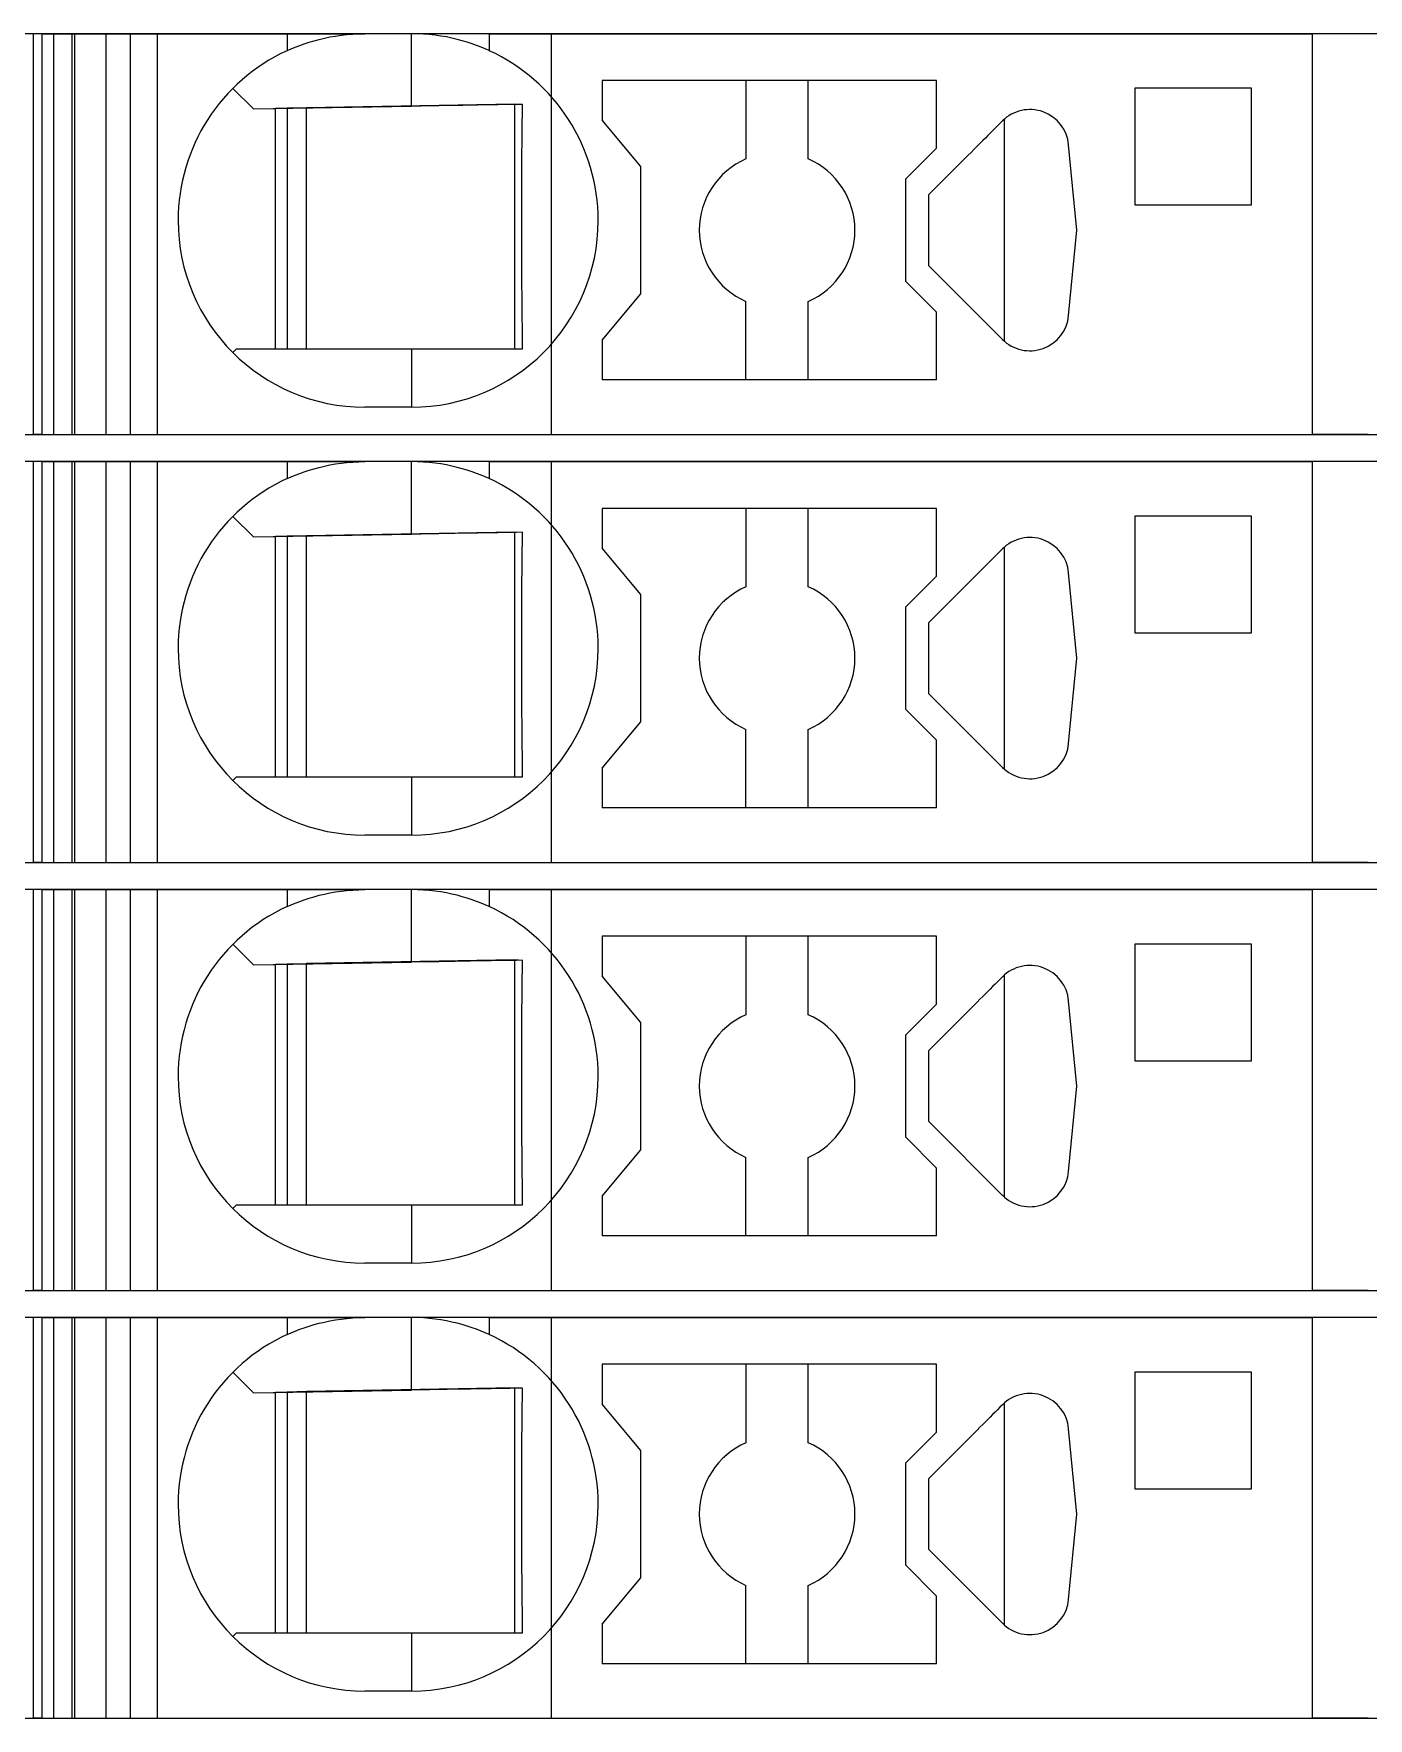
# Model space of a CAD drawing. Header units: millimetres. Extents: x 0 to 1680, y 0 to 1188.
# Drawn here: x 919.89 to 937.05, y 424.85 to 446.5 of the extents above; entities that cross this region are included whole.
import ezdxf
from ezdxf.enums import TextEntityAlignment as Align

# ---------------------------------------------------------------- set-up
doc = ezdxf.new("R2010")
doc.units = ezdxf.units.MM
for name, color, linetype, lineweight in [('EPLAN309', 5, 'Continuous', 5), ('EPLAN493', 5, 'Continuous', 5), ('MAIN-1', 7, 'Continuous', 5), ('MAIN-2', 7, 'Continuous', 5)]:
    doc.layers.add(name, color=color, linetype=linetype, lineweight=lineweight)
doc.styles.add('Tahoma', font='')
doc.styles.get('Tahoma').set_extended_font_data('Tahoma')

# ---------------------------------------------------------------- blocks, each defined once
blk = doc.blocks.new('EPLSYM_LibrarySPECIAL_Symbol12_Variant0_Placement8_32')
at = {"layer": 'EPLAN309', "lineweight": 13, "ltscale": 16}
blk.add_lwpolyline([(0, -5.15), (68.15, -5.15), (68.15, 0), (0, 0)], close=True, dxfattribs=at)
at = {"layer": 'EPLAN493', "color": 5, "style": 'Tahoma'}
blk.add_attdef('17_20450', text='', height=2.3478, dxfattribs=at).set_placement((0, -21.83478), align=Align.MIDDLE_RIGHT)
blk = doc.blocks.new('EPLSYM_LibrarySPECIAL_Symbol12_Variant0_Placement8_33')
at = {"layer": 'EPLAN309', "lineweight": 13, "ltscale": 16}
blk.add_lwpolyline([(0, -5.15), (68.15, -5.15), (68.15, 0), (0, 0)], close=True, dxfattribs=at)
at = {"layer": 'EPLAN493', "color": 5, "style": 'Tahoma'}
blk.add_attdef('17_20450', text='', height=2.3478, dxfattribs=at).set_placement((0, -21.83478), align=Align.MIDDLE_RIGHT)
blk = doc.blocks.new('EPLSYM_LibrarySPECIAL_Symbol12_Variant0_Placement8_34')
at = {"layer": 'EPLAN309', "lineweight": 13, "ltscale": 16}
blk.add_lwpolyline([(0, -5.15), (68.15, -5.15), (68.15, 0), (0, 0)], close=True, dxfattribs=at)
at = {"layer": 'EPLAN493', "color": 5, "style": 'Tahoma'}
blk.add_attdef('17_20450', text='', height=2.3478, dxfattribs=at).set_placement((0, -21.83478), align=Align.MIDDLE_RIGHT)
blk = doc.blocks.new('EPLSYM_LibrarySPECIAL_Symbol12_Variant0_Placement8_35')
at = {"layer": 'EPLAN309', "lineweight": 13, "ltscale": 16}
blk.add_lwpolyline([(0, -5.15), (68.15, -5.15), (68.15, 0), (0, 0)], close=True, dxfattribs=at)
at = {"layer": 'EPLAN493', "color": 5, "style": 'Tahoma'}
blk.add_attdef('17_20450', text='', height=2.3478, dxfattribs=at).set_placement((0, -21.83478), align=Align.MIDDLE_RIGHT)

msp = doc.modelspace()

# ---------------------------------------------------------------- linework, layer by layer
at = {"layer": 'MAIN-1'}
for p, q in [((920.001, 446.5), (919.893, 446.5)), ((919.893, 441.35), (919.893, 446.5)), ((920.001, 446.5), (923.15, 446.5)), ((920.001, 441.35), (920.001, 446.5)), ((923.15, 446.5), (924.15, 446.5)), ((923.15, 446.5), (923.15, 446.282)), ((923.497, 446.409), (923.563, 446.427)), ((923.563, 446.427), (923.631, 446.443)), ((923.631, 446.443), (923.701, 446.458)), ((923.701, 446.458), (923.772, 446.47)), ((923.772, 446.47), (923.846, 446.481)), ((923.846, 446.481), (923.921, 446.489)), ((923.921, 446.489), (923.997, 446.495)), ((923.997, 446.495), (924.073, 446.499)), ((924.073, 446.499), (924.15, 446.5)), ((924.75, 446.5), (924.15, 446.5)), ((924.827, 446.499), (924.75, 446.5)), ((925.75, 446.5), (924.75, 446.5)), ((924.75, 445.568), (924.75, 446.5)), ((924.903, 446.495), (924.827, 446.499)), ((924.979, 446.489), (924.903, 446.495)), ((925.054, 446.481), (924.979, 446.489)), ((925.128, 446.47), (925.054, 446.481)), ((925.199, 446.458), (925.128, 446.47)), ((925.269, 446.443), (925.199, 446.458)), ((925.337, 446.427), (925.269, 446.443)), ((925.403, 446.409), (925.337, 446.427)), ((925.75, 446.5), (936.332, 446.5)), ((925.75, 446.5), (925.75, 446.282)), ((937.05, 446.5), (936.332, 446.5)), ((936.332, 441.35), (936.332, 446.5)), ((923.15, 446.282), (923.202, 446.305)), ((923.202, 446.305), (923.256, 446.327)), ((923.256, 446.327), (923.313, 446.349)), ((923.313, 446.349), (923.372, 446.37)), ((923.372, 446.37), (923.433, 446.39)), ((923.433, 446.39), (923.497, 446.409)), ((925.467, 446.39), (925.403, 446.409)), ((925.528, 446.37), (925.467, 446.39)), ((925.587, 446.349), (925.528, 446.37)), ((925.644, 446.327), (925.587, 446.349)), ((925.698, 446.305), (925.644, 446.327)), ((925.75, 446.282), (925.698, 446.305)), ((922.453, 445.797), (922.717, 445.533)), ((927.2, 445.9), (927.2, 445.389)), ((931.5, 445.9), (927.2, 445.9)), ((929.05, 445.9), (929.05, 444.892)), ((929.85, 444.892), (929.85, 445.9)), ((931.5, 445.029), (931.5, 445.9)), ((934.05, 445.8), (934.05, 444.3)), ((935.55, 445.8), (934.05, 445.8)), ((935.55, 444.3), (935.55, 445.8)), ((922.717, 445.533), (924.75, 445.568)), ((924.87, 445.57), (924.75, 445.568)), ((924.987, 445.572), (924.87, 445.57)), ((925.1, 445.574), (924.987, 445.572)), ((925.209, 445.576), (925.1, 445.574)), ((925.313, 445.578), (925.209, 445.576)), ((925.412, 445.579), (925.313, 445.578)), ((925.507, 445.581), (925.412, 445.579)), ((925.599, 445.583), (925.507, 445.581)), ((925.688, 445.584), (925.599, 445.583)), ((925.774, 445.586), (925.688, 445.584)), ((925.858, 445.587), (925.774, 445.586)), ((925.94, 445.588), (925.858, 445.587)), ((926.02, 445.59), (925.94, 445.588)), ((926.099, 445.591), (926.02, 445.59)), ((926.079, 442.45), (926.079, 445.591)), ((926.176, 445.592), (926.099, 445.591)), ((926.176, 445.522), (926.176, 445.592)), ((923, 442.45), (923, 445.538)), ((923.15, 445.54), (923.15, 442.45)), ((923.4, 442.45), (923.4, 445.545)), ((926.173, 445.303), (926.174, 445.377)), ((926.174, 445.377), (926.175, 445.45)), ((926.175, 445.45), (926.176, 445.522)), ((927.7, 444.793), (927.2, 445.389)), ((932.315, 445.347), (932.284, 445.316)), ((932.346, 445.379), (932.315, 445.347)), ((932.367, 445.398), (932.367, 442.552)), ((926.171, 445.07), (926.172, 445.149)), ((926.172, 445.149), (926.173, 445.227)), ((926.173, 445.227), (926.173, 445.303)), ((932.094, 445.126), (932.058, 445.09)), ((932.127, 445.159), (932.094, 445.126)), ((932.158, 445.191), (932.127, 445.159)), ((932.19, 445.222), (932.158, 445.191)), ((932.221, 445.253), (932.19, 445.222)), ((932.252, 445.285), (932.221, 445.253)), ((932.284, 445.316), (932.252, 445.285)), ((926.17, 444.988), (926.171, 445.07)), ((926.17, 444.904), (926.17, 444.988)), ((931.1, 444.629), (931.5, 445.029)), ((931.902, 444.934), (931.823, 444.856)), ((931.943, 444.975), (931.902, 444.934)), ((931.983, 445.015), (931.943, 444.975)), ((932.021, 445.053), (931.983, 445.015)), ((932.058, 445.09), (932.021, 445.053)), ((933.302, 443.975), (933.198, 445.072)), ((926.168, 444.632), (926.169, 444.726)), ((926.169, 444.817), (926.17, 444.904)), ((926.169, 444.726), (926.169, 444.817)), ((927.7, 443.157), (927.7, 444.793)), ((931.742, 444.774), (931.658, 444.69)), ((931.823, 444.856), (931.742, 444.774)), ((926.167, 444.431), (926.168, 444.534)), ((926.168, 444.534), (926.168, 444.632)), ((931.1, 444.629), (931.1, 443.321)), ((931.486, 444.518), (931.4, 444.432)), ((931.572, 444.604), (931.486, 444.518)), ((931.658, 444.69), (931.572, 444.604)), ((926.167, 444.324), (926.167, 444.431)), ((926.167, 444.213), (926.167, 444.324)), ((931.4, 444.302), (931.4, 444.432)), ((931.4, 444.171), (931.4, 444.302)), ((934.05, 444.3), (935.55, 444.3)), ((926.167, 444.1), (926.167, 444.213)), ((926.167, 443.979), (926.167, 444.1)), ((931.4, 444.04), (931.4, 444.171)), ((926.167, 443.861), (926.167, 443.979)), ((926.167, 443.747), (926.167, 443.861)), ((931.4, 443.91), (931.4, 444.04)), ((931.4, 443.779), (931.4, 443.91)), ((933.198, 442.878), (933.302, 443.975)), ((926.168, 443.638), (926.167, 443.747)), ((926.168, 443.534), (926.168, 443.638)), ((931.4, 443.648), (931.4, 443.779)), ((931.4, 443.518), (931.4, 443.648)), ((926.169, 443.434), (926.168, 443.534)), ((926.169, 443.339), (926.169, 443.434)), ((931.4, 443.518), (932.346, 442.571)), ((926.17, 443.248), (926.169, 443.339)), ((926.171, 443.159), (926.17, 443.248)), ((931.5, 442.921), (931.1, 443.321)), ((926.172, 443.073), (926.171, 443.159)), ((926.172, 442.99), (926.172, 443.073)), ((926.173, 442.908), (926.172, 442.99)), ((927.2, 442.561), (927.7, 443.157)), ((929.05, 442.05), (929.05, 443.058)), ((929.85, 442.05), (929.85, 443.058)), ((926.174, 442.829), (926.173, 442.908)), ((926.175, 442.75), (926.174, 442.829)), ((926.176, 442.674), (926.175, 442.75)), ((931.5, 442.05), (931.5, 442.921)), ((926.176, 442.598), (926.176, 442.674)), ((926.177, 442.524), (926.176, 442.598)), ((927.2, 442.561), (927.2, 442.05)), ((922.5, 442.45), (922.453, 442.403)), ((922.5, 442.45), (924.75, 442.45)), ((924.75, 442.45), (924.842, 442.45)), ((924.75, 442.45), (924.75, 441.7)), ((924.842, 442.45), (924.933, 442.45)), ((924.933, 442.45), (925.023, 442.45)), ((925.023, 442.45), (925.11, 442.45)), ((925.11, 442.45), (925.195, 442.45)), ((925.195, 442.45), (925.278, 442.45)), ((925.278, 442.45), (925.358, 442.45)), ((925.358, 442.45), (925.436, 442.45)), ((925.436, 442.45), (925.511, 442.45)), ((925.511, 442.45), (925.585, 442.45)), ((925.585, 442.45), (925.657, 442.45)), ((925.657, 442.45), (925.726, 442.45)), ((925.726, 442.45), (925.795, 442.45)), ((925.795, 442.45), (925.861, 442.45)), ((925.861, 442.45), (925.927, 442.45)), ((925.927, 442.45), (925.991, 442.45)), ((925.991, 442.45), (926.055, 442.45)), ((926.055, 442.45), (926.117, 442.45)), ((926.117, 442.45), (926.178, 442.45)), ((926.178, 442.45), (926.177, 442.524)), ((931.5, 442.05), (927.2, 442.05)), ((924.75, 441.7), (924.15, 441.7)), ((920.001, 441.35), (919.893, 441.35)), ((920.001, 441.35), (936.332, 441.35)), ((937.05, 441.35), (936.332, 441.35)), ((920.001, 441), (919.893, 441)), ((919.893, 435.85), (919.893, 441)), ((920.001, 441), (923.15, 441)), ((920.001, 435.85), (920.001, 441)), ((923.15, 441), (924.15, 441)), ((923.15, 441), (923.15, 440.782)), ((923.15, 440.782), (923.202, 440.805)), ((923.202, 440.805), (923.256, 440.827)), ((923.256, 440.827), (923.313, 440.849)), ((923.313, 440.849), (923.372, 440.87)), ((923.372, 440.87), (923.433, 440.89)), ((923.433, 440.89), (923.497, 440.909)), ((923.497, 440.909), (923.563, 440.927)), ((923.563, 440.927), (923.631, 440.943)), ((923.631, 440.943), (923.701, 440.958)), ((923.701, 440.958), (923.772, 440.97)), ((923.772, 440.97), (923.846, 440.981)), ((923.846, 440.981), (923.921, 440.989)), ((923.921, 440.989), (923.997, 440.995)), ((923.997, 440.995), (924.073, 440.999)), ((924.073, 440.999), (924.15, 441)), ((924.75, 441), (924.15, 441)), ((924.827, 440.999), (924.75, 441)), ((925.75, 441), (924.75, 441)), ((924.75, 440.068), (924.75, 441)), ((924.903, 440.995), (924.827, 440.999)), ((924.979, 440.989), (924.903, 440.995)), ((925.054, 440.981), (924.979, 440.989)), ((925.128, 440.97), (925.054, 440.981)), ((925.199, 440.958), (925.128, 440.97)), ((925.269, 440.943), (925.199, 440.958)), ((925.337, 440.927), (925.269, 440.943)), ((925.403, 440.909), (925.337, 440.927)), ((925.467, 440.89), (925.403, 440.909)), ((925.528, 440.87), (925.467, 440.89)), ((925.587, 440.849), (925.528, 440.87)), ((925.644, 440.827), (925.587, 440.849)), ((925.698, 440.805), (925.644, 440.827)), ((925.75, 440.782), (925.698, 440.805)), ((925.75, 441), (936.332, 441)), ((925.75, 441), (925.75, 440.782)), ((937.05, 441), (936.332, 441)), ((936.332, 435.85), (936.332, 441)), ((927.2, 440.4), (927.2, 439.889)), ((931.5, 440.4), (927.2, 440.4)), ((929.05, 440.4), (929.05, 439.392)), ((929.85, 439.392), (929.85, 440.4)), ((931.5, 439.529), (931.5, 440.4)), ((922.453, 440.297), (922.717, 440.033)), ((934.05, 440.3), (934.05, 438.8)), ((935.55, 440.3), (934.05, 440.3)), ((935.55, 438.8), (935.55, 440.3)), ((922.717, 440.033), (924.75, 440.068)), ((923, 436.95), (923, 440.038)), ((923.15, 440.04), (923.15, 436.95)), ((923.4, 436.95), (923.4, 440.045)), ((924.87, 440.07), (924.75, 440.068)), ((924.987, 440.072), (924.87, 440.07)), ((925.1, 440.074), (924.987, 440.072)), ((925.209, 440.076), (925.1, 440.074)), ((925.313, 440.078), (925.209, 440.076)), ((925.412, 440.079), (925.313, 440.078)), ((925.507, 440.081), (925.412, 440.079)), ((925.599, 440.083), (925.507, 440.081)), ((925.688, 440.084), (925.599, 440.083)), ((925.774, 440.086), (925.688, 440.084)), ((925.858, 440.087), (925.774, 440.086)), ((925.94, 440.088), (925.858, 440.087)), ((926.02, 440.09), (925.94, 440.088)), ((926.099, 440.091), (926.02, 440.09)), ((926.079, 436.95), (926.079, 440.091)), ((926.176, 440.092), (926.099, 440.091)), ((926.174, 439.877), (926.175, 439.95)), ((926.175, 439.95), (926.176, 440.022)), ((926.176, 440.022), (926.176, 440.092)), ((926.172, 439.649), (926.173, 439.727)), ((926.173, 439.803), (926.174, 439.877)), ((926.173, 439.727), (926.173, 439.803)), ((927.7, 439.293), (927.2, 439.889)), ((932.19, 439.722), (932.158, 439.691)), ((932.221, 439.753), (932.19, 439.722)), ((932.252, 439.785), (932.221, 439.753)), ((932.284, 439.816), (932.252, 439.785)), ((932.315, 439.847), (932.284, 439.816)), ((932.346, 439.879), (932.315, 439.847)), ((932.367, 439.898), (932.367, 437.052)), ((926.17, 439.488), (926.171, 439.57)), ((926.171, 439.57), (926.172, 439.649)), ((931.1, 439.129), (931.5, 439.529)), ((931.983, 439.515), (931.943, 439.475)), ((932.021, 439.553), (931.983, 439.515)), ((932.058, 439.59), (932.021, 439.553)), ((932.094, 439.626), (932.058, 439.59)), ((932.127, 439.659), (932.094, 439.626)), ((932.158, 439.691), (932.127, 439.659)), ((933.302, 438.475), (933.198, 439.572)), ((926.169, 439.317), (926.17, 439.404)), ((926.169, 439.226), (926.169, 439.317)), ((926.17, 439.404), (926.17, 439.488)), ((927.7, 437.657), (927.7, 439.293)), ((931.823, 439.356), (931.742, 439.274)), ((931.902, 439.434), (931.823, 439.356)), ((931.943, 439.475), (931.902, 439.434)), ((926.168, 439.132), (926.169, 439.226)), ((926.168, 439.034), (926.168, 439.132)), ((931.1, 439.129), (931.1, 437.821)), ((931.572, 439.104), (931.486, 439.018)), ((931.658, 439.19), (931.572, 439.104)), ((931.742, 439.274), (931.658, 439.19)), ((926.167, 438.931), (926.168, 439.034)), ((926.167, 438.824), (926.167, 438.931)), ((931.486, 439.018), (931.4, 438.932)), ((931.4, 438.802), (931.4, 438.932)), ((926.167, 438.713), (926.167, 438.824)), ((926.167, 438.6), (926.167, 438.713)), ((931.4, 438.671), (931.4, 438.802)), ((931.4, 438.54), (931.4, 438.671)), ((934.05, 438.8), (935.55, 438.8)), ((926.167, 438.479), (926.167, 438.6)), ((926.167, 438.361), (926.167, 438.479)), ((931.4, 438.41), (931.4, 438.54)), ((933.198, 437.378), (933.302, 438.475)), ((926.167, 438.247), (926.167, 438.361)), ((926.168, 438.138), (926.167, 438.247)), ((931.4, 438.279), (931.4, 438.41)), ((931.4, 438.148), (931.4, 438.279)), ((926.168, 438.034), (926.168, 438.138)), ((926.169, 437.934), (926.168, 438.034)), ((931.4, 438.018), (931.4, 438.148)), ((931.4, 438.018), (932.346, 437.071)), ((926.169, 437.839), (926.169, 437.934)), ((926.17, 437.748), (926.169, 437.839)), ((931.5, 437.421), (931.1, 437.821)), ((926.171, 437.659), (926.17, 437.748)), ((926.172, 437.573), (926.171, 437.659)), ((926.172, 437.49), (926.172, 437.573)), ((927.2, 437.061), (927.7, 437.657)), ((929.05, 436.55), (929.05, 437.558)), ((929.85, 436.55), (929.85, 437.558)), ((926.173, 437.408), (926.172, 437.49)), ((926.174, 437.329), (926.173, 437.408)), ((931.5, 436.55), (931.5, 437.421)), ((926.175, 437.25), (926.174, 437.329)), ((926.176, 437.174), (926.175, 437.25)), ((926.176, 437.098), (926.176, 437.174)), ((922.5, 436.95), (922.453, 436.903)), ((922.5, 436.95), (924.75, 436.95)), ((924.75, 436.95), (924.842, 436.95)), ((924.75, 436.95), (924.75, 436.2)), ((924.842, 436.95), (924.933, 436.95)), ((924.933, 436.95), (925.023, 436.95)), ((925.023, 436.95), (925.11, 436.95)), ((925.11, 436.95), (925.195, 436.95)), ((925.195, 436.95), (925.278, 436.95)), ((925.278, 436.95), (925.358, 436.95)), ((925.358, 436.95), (925.436, 436.95)), ((925.436, 436.95), (925.511, 436.95)), ((925.511, 436.95), (925.585, 436.95)), ((925.585, 436.95), (925.657, 436.95)), ((925.657, 436.95), (925.726, 436.95)), ((925.726, 436.95), (925.795, 436.95)), ((925.795, 436.95), (925.861, 436.95)), ((925.861, 436.95), (925.927, 436.95)), ((925.927, 436.95), (925.991, 436.95)), ((925.991, 436.95), (926.055, 436.95)), ((926.055, 436.95), (926.117, 436.95)), ((926.117, 436.95), (926.178, 436.95)), ((926.177, 437.024), (926.176, 437.098)), ((926.178, 436.95), (926.177, 437.024)), ((927.2, 437.061), (927.2, 436.55)), ((931.5, 436.55), (927.2, 436.55)), ((924.75, 436.2), (924.15, 436.2)), ((920.001, 435.85), (919.893, 435.85)), ((920.001, 435.85), (936.332, 435.85)), ((937.05, 435.85), (936.332, 435.85)), ((920.001, 435.5), (919.893, 435.5)), ((919.893, 430.35), (919.893, 435.5)), ((920.001, 435.5), (923.15, 435.5)), ((920.001, 430.35), (920.001, 435.5)), ((923.15, 435.5), (924.15, 435.5)), ((923.15, 435.5), (923.15, 435.282)), ((923.372, 435.37), (923.433, 435.39)), ((923.433, 435.39), (923.497, 435.409)), ((923.497, 435.409), (923.563, 435.427)), ((923.563, 435.427), (923.631, 435.443)), ((923.631, 435.443), (923.701, 435.458)), ((923.701, 435.458), (923.772, 435.47)), ((923.772, 435.47), (923.846, 435.481)), ((923.846, 435.481), (923.921, 435.489)), ((923.921, 435.489), (923.997, 435.495)), ((923.997, 435.495), (924.073, 435.499)), ((924.073, 435.499), (924.15, 435.5)), ((924.75, 435.5), (924.15, 435.5)), ((924.827, 435.499), (924.75, 435.5)), ((925.75, 435.5), (924.75, 435.5)), ((924.75, 434.568), (924.75, 435.5)), ((924.903, 435.495), (924.827, 435.499)), ((924.979, 435.489), (924.903, 435.495)), ((925.054, 435.481), (924.979, 435.489)), ((925.128, 435.47), (925.054, 435.481)), ((925.199, 435.458), (925.128, 435.47)), ((925.269, 435.443), (925.199, 435.458)), ((925.337, 435.427), (925.269, 435.443)), ((925.403, 435.409), (925.337, 435.427)), ((925.467, 435.39), (925.403, 435.409)), ((925.528, 435.37), (925.467, 435.39)), ((925.75, 435.5), (936.332, 435.5)), ((925.75, 435.5), (925.75, 435.282)), ((937.05, 435.5), (936.332, 435.5)), ((936.332, 430.35), (936.332, 435.5)), ((923.15, 435.282), (923.202, 435.305)), ((923.202, 435.305), (923.256, 435.327)), ((923.256, 435.327), (923.313, 435.349)), ((923.313, 435.349), (923.372, 435.37)), ((925.587, 435.349), (925.528, 435.37)), ((925.644, 435.327), (925.587, 435.349)), ((925.698, 435.305), (925.644, 435.327)), ((925.75, 435.282), (925.698, 435.305)), ((922.453, 434.797), (922.717, 434.533)), ((927.2, 434.9), (927.2, 434.389)), ((931.5, 434.9), (927.2, 434.9)), ((929.05, 434.9), (929.05, 433.892)), ((929.85, 433.892), (929.85, 434.9)), ((931.5, 434.029), (931.5, 434.9)), ((934.05, 434.8), (934.05, 433.3)), ((935.55, 434.8), (934.05, 434.8)), ((935.55, 433.3), (935.55, 434.8)), ((922.717, 434.533), (924.75, 434.568)), ((923, 431.45), (923, 434.538)), ((923.15, 434.54), (923.15, 431.45)), ((923.4, 431.45), (923.4, 434.545)), ((924.87, 434.57), (924.75, 434.568)), ((924.987, 434.572), (924.87, 434.57)), ((925.1, 434.574), (924.987, 434.572)), ((925.209, 434.576), (925.1, 434.574)), ((925.313, 434.578), (925.209, 434.576)), ((925.412, 434.579), (925.313, 434.578)), ((925.507, 434.581), (925.412, 434.579)), ((925.599, 434.583), (925.507, 434.581)), ((925.688, 434.584), (925.599, 434.583)), ((925.774, 434.586), (925.688, 434.584)), ((925.858, 434.587), (925.774, 434.586)), ((925.94, 434.588), (925.858, 434.587)), ((926.02, 434.59), (925.94, 434.588)), ((926.099, 434.591), (926.02, 434.59)), ((926.079, 431.45), (926.079, 434.591)), ((926.176, 434.592), (926.099, 434.591)), ((926.175, 434.45), (926.176, 434.522)), ((926.176, 434.522), (926.176, 434.592)), ((926.173, 434.303), (926.174, 434.377)), ((926.173, 434.227), (926.173, 434.303)), ((926.174, 434.377), (926.175, 434.45)), ((927.7, 433.793), (927.2, 434.389)), ((932.284, 434.316), (932.252, 434.285)), ((932.315, 434.347), (932.284, 434.316)), ((932.346, 434.379), (932.315, 434.347)), ((932.367, 434.398), (932.367, 431.552)), ((926.171, 434.07), (926.172, 434.149)), ((926.172, 434.149), (926.173, 434.227)), ((932.058, 434.09), (932.021, 434.053)), ((932.094, 434.126), (932.058, 434.09)), ((932.127, 434.159), (932.094, 434.126)), ((932.158, 434.191), (932.127, 434.159)), ((932.19, 434.222), (932.158, 434.191)), ((932.221, 434.253), (932.19, 434.222)), ((932.252, 434.285), (932.221, 434.253)), ((926.169, 433.817), (926.17, 433.904)), ((926.17, 433.988), (926.171, 434.07)), ((926.17, 433.904), (926.17, 433.988)), ((931.1, 433.629), (931.5, 434.029)), ((931.902, 433.934), (931.823, 433.856)), ((931.943, 433.975), (931.902, 433.934)), ((931.983, 434.015), (931.943, 433.975)), ((932.021, 434.053), (931.983, 434.015)), ((933.302, 432.975), (933.198, 434.072)), ((926.168, 433.632), (926.169, 433.726)), ((926.169, 433.726), (926.169, 433.817)), ((927.7, 432.157), (927.7, 433.793)), ((931.658, 433.69), (931.572, 433.604)), ((931.742, 433.774), (931.658, 433.69)), ((931.823, 433.856), (931.742, 433.774)), ((926.167, 433.431), (926.168, 433.534)), ((926.168, 433.534), (926.168, 433.632)), ((931.1, 433.629), (931.1, 432.321)), ((931.486, 433.518), (931.4, 433.432)), ((931.572, 433.604), (931.486, 433.518)), ((926.167, 433.324), (926.167, 433.431)), ((926.167, 433.213), (926.167, 433.324)), ((931.4, 433.302), (931.4, 433.432)), ((931.4, 433.171), (931.4, 433.302)), ((934.05, 433.3), (935.55, 433.3)), ((926.167, 433.1), (926.167, 433.213)), ((926.167, 432.979), (926.167, 433.1)), ((931.4, 433.04), (931.4, 433.171)), ((931.4, 432.91), (931.4, 433.04)), ((926.167, 432.861), (926.167, 432.979)), ((926.167, 432.747), (926.167, 432.861)), ((931.4, 432.779), (931.4, 432.91)), ((933.198, 431.878), (933.302, 432.975)), ((926.168, 432.638), (926.167, 432.747)), ((926.168, 432.534), (926.168, 432.638)), ((931.4, 432.648), (931.4, 432.779)), ((931.4, 432.518), (931.4, 432.648)), ((926.169, 432.434), (926.168, 432.534)), ((926.169, 432.339), (926.169, 432.434)), ((931.4, 432.518), (932.346, 431.571)), ((926.17, 432.248), (926.169, 432.339)), ((926.171, 432.159), (926.17, 432.248)), ((926.172, 432.073), (926.171, 432.159)), ((927.2, 431.561), (927.7, 432.157)), ((931.5, 431.921), (931.1, 432.321)), ((926.172, 431.99), (926.172, 432.073)), ((926.173, 431.908), (926.172, 431.99)), ((929.05, 431.05), (929.05, 432.058)), ((929.85, 431.05), (929.85, 432.058)), ((931.5, 431.05), (931.5, 431.921)), ((926.174, 431.829), (926.173, 431.908)), ((926.175, 431.75), (926.174, 431.829)), ((926.176, 431.674), (926.175, 431.75)), ((926.176, 431.598), (926.176, 431.674)), ((926.177, 431.524), (926.176, 431.598)), ((926.178, 431.45), (926.177, 431.524)), ((927.2, 431.561), (927.2, 431.05)), ((922.5, 431.45), (922.453, 431.403)), ((922.5, 431.45), (924.75, 431.45)), ((924.75, 431.45), (924.842, 431.45)), ((924.75, 431.45), (924.75, 430.7)), ((924.842, 431.45), (924.933, 431.45)), ((924.933, 431.45), (925.023, 431.45)), ((925.023, 431.45), (925.11, 431.45)), ((925.11, 431.45), (925.195, 431.45)), ((925.195, 431.45), (925.278, 431.45)), ((925.278, 431.45), (925.358, 431.45)), ((925.358, 431.45), (925.436, 431.45)), ((925.436, 431.45), (925.511, 431.45)), ((925.511, 431.45), (925.585, 431.45)), ((925.585, 431.45), (925.657, 431.45)), ((925.657, 431.45), (925.726, 431.45)), ((925.726, 431.45), (925.795, 431.45)), ((925.795, 431.45), (925.861, 431.45)), ((925.861, 431.45), (925.927, 431.45)), ((925.927, 431.45), (925.991, 431.45)), ((925.991, 431.45), (926.055, 431.45)), ((926.055, 431.45), (926.117, 431.45)), ((926.117, 431.45), (926.178, 431.45)), ((931.5, 431.05), (927.2, 431.05)), ((924.75, 430.7), (924.15, 430.7)), ((920.001, 430.35), (919.893, 430.35)), ((920.001, 430.35), (936.332, 430.35)), ((937.05, 430.35), (936.332, 430.35)), ((920.001, 430), (919.893, 430)), ((919.893, 424.85), (919.893, 430)), ((920.001, 430), (923.15, 430)), ((920.001, 424.85), (920.001, 430)), ((923.15, 430), (924.15, 430)), ((923.15, 430), (923.15, 429.782)), ((923.701, 429.958), (923.772, 429.97)), ((923.772, 429.97), (923.846, 429.981)), ((923.846, 429.981), (923.921, 429.989)), ((923.921, 429.989), (923.997, 429.995)), ((923.997, 429.995), (924.073, 429.999)), ((924.073, 429.999), (924.15, 430)), ((924.75, 430), (924.15, 430)), ((924.827, 429.999), (924.75, 430)), ((925.75, 430), (924.75, 430)), ((924.75, 429.068), (924.75, 430)), ((924.903, 429.995), (924.827, 429.999)), ((924.979, 429.989), (924.903, 429.995)), ((925.054, 429.981), (924.979, 429.989)), ((925.128, 429.97), (925.054, 429.981)), ((925.199, 429.958), (925.128, 429.97)), ((925.75, 430), (936.332, 430)), ((925.75, 430), (925.75, 429.782)), ((937.05, 430), (936.332, 430)), ((936.332, 424.85), (936.332, 430)), ((923.15, 429.782), (923.202, 429.805)), ((923.202, 429.805), (923.256, 429.827)), ((923.256, 429.827), (923.313, 429.849)), ((923.313, 429.849), (923.372, 429.87)), ((923.372, 429.87), (923.433, 429.89)), ((923.433, 429.89), (923.497, 429.909)), ((923.497, 429.909), (923.563, 429.927)), ((923.563, 429.927), (923.631, 429.943)), ((923.631, 429.943), (923.701, 429.958)), ((925.269, 429.943), (925.199, 429.958)), ((925.337, 429.927), (925.269, 429.943)), ((925.403, 429.909), (925.337, 429.927)), ((925.467, 429.89), (925.403, 429.909)), ((925.528, 429.87), (925.467, 429.89)), ((925.587, 429.849), (925.528, 429.87)), ((925.644, 429.827), (925.587, 429.849)), ((925.698, 429.805), (925.644, 429.827)), ((925.75, 429.782), (925.698, 429.805)), ((927.2, 429.4), (927.2, 428.889)), ((931.5, 429.4), (927.2, 429.4)), ((929.05, 429.4), (929.05, 428.392)), ((929.85, 428.392), (929.85, 429.4)), ((931.5, 428.529), (931.5, 429.4)), ((922.453, 429.297), (922.717, 429.033)), ((934.05, 429.3), (934.05, 427.8)), ((935.55, 429.3), (934.05, 429.3)), ((935.55, 427.8), (935.55, 429.3)), ((922.717, 429.033), (924.75, 429.068)), ((923, 425.95), (923, 429.038)), ((923.15, 429.04), (923.15, 425.95)), ((923.4, 425.95), (923.4, 429.045)), ((924.87, 429.07), (924.75, 429.068)), ((924.987, 429.072), (924.87, 429.07)), ((925.1, 429.074), (924.987, 429.072)), ((925.209, 429.076), (925.1, 429.074)), ((925.313, 429.078), (925.209, 429.076)), ((925.412, 429.079), (925.313, 429.078)), ((925.507, 429.081), (925.412, 429.079)), ((925.599, 429.083), (925.507, 429.081)), ((925.688, 429.084), (925.599, 429.083)), ((925.774, 429.086), (925.688, 429.084)), ((925.858, 429.087), (925.774, 429.086)), ((925.94, 429.088), (925.858, 429.087)), ((926.02, 429.09), (925.94, 429.088)), ((926.099, 429.091), (926.02, 429.09)), ((926.079, 425.95), (926.079, 429.091)), ((926.176, 429.092), (926.099, 429.091)), ((926.174, 428.877), (926.175, 428.95)), ((926.175, 428.95), (926.176, 429.022)), ((926.176, 429.022), (926.176, 429.092)), ((927.7, 428.293), (927.2, 428.889)), ((932.367, 428.898), (932.367, 426.052)), ((926.172, 428.649), (926.173, 428.727)), ((926.173, 428.803), (926.174, 428.877)), ((926.173, 428.727), (926.173, 428.803)), ((932.158, 428.691), (932.127, 428.659)), ((932.19, 428.722), (932.158, 428.691)), ((932.221, 428.753), (932.19, 428.722)), ((932.252, 428.785), (932.221, 428.753)), ((932.284, 428.816), (932.252, 428.785)), ((932.315, 428.847), (932.284, 428.816)), ((932.346, 428.879), (932.315, 428.847)), ((926.17, 428.488), (926.171, 428.57)), ((926.17, 428.404), (926.17, 428.488)), ((926.171, 428.57), (926.172, 428.649)), ((931.1, 428.129), (931.5, 428.529)), ((931.943, 428.475), (931.902, 428.434)), ((931.983, 428.515), (931.943, 428.475)), ((932.021, 428.553), (931.983, 428.515)), ((932.058, 428.59), (932.021, 428.553)), ((932.094, 428.626), (932.058, 428.59)), ((932.127, 428.659), (932.094, 428.626)), ((933.302, 427.475), (933.198, 428.572)), ((926.169, 428.317), (926.17, 428.404)), ((926.169, 428.226), (926.169, 428.317)), ((927.7, 426.657), (927.7, 428.293)), ((931.742, 428.274), (931.658, 428.19)), ((931.823, 428.356), (931.742, 428.274)), ((931.902, 428.434), (931.823, 428.356)), ((926.167, 427.931), (926.168, 428.034)), ((926.168, 428.132), (926.169, 428.226)), ((926.168, 428.034), (926.168, 428.132)), ((931.1, 428.129), (931.1, 426.821)), ((931.572, 428.104), (931.486, 428.018)), ((931.658, 428.19), (931.572, 428.104)), ((926.167, 427.824), (926.167, 427.931)), ((926.167, 427.713), (926.167, 427.824)), ((931.486, 428.018), (931.4, 427.932)), ((931.4, 427.802), (931.4, 427.932)), ((926.167, 427.6), (926.167, 427.713)), ((926.167, 427.479), (926.167, 427.6)), ((931.4, 427.671), (931.4, 427.802)), ((931.4, 427.54), (931.4, 427.671)), ((934.05, 427.8), (935.55, 427.8)), ((926.167, 427.361), (926.167, 427.479)), ((931.4, 427.41), (931.4, 427.54)), ((931.4, 427.279), (931.4, 427.41)), ((933.198, 426.378), (933.302, 427.475)), ((926.167, 427.247), (926.167, 427.361)), ((926.168, 427.138), (926.167, 427.247)), ((931.4, 427.148), (931.4, 427.279)), ((926.168, 427.034), (926.168, 427.138)), ((926.169, 426.934), (926.168, 427.034)), ((931.4, 427.018), (931.4, 427.148)), ((931.4, 427.018), (932.346, 426.071)), ((926.169, 426.839), (926.169, 426.934)), ((926.17, 426.748), (926.169, 426.839)), ((926.171, 426.659), (926.17, 426.748)), ((931.5, 426.421), (931.1, 426.821)), ((926.172, 426.573), (926.171, 426.659)), ((926.172, 426.49), (926.172, 426.573)), ((927.2, 426.061), (927.7, 426.657)), ((929.05, 425.55), (929.05, 426.558)), ((929.85, 425.55), (929.85, 426.558)), ((926.173, 426.408), (926.172, 426.49)), ((926.174, 426.329), (926.173, 426.408)), ((926.175, 426.25), (926.174, 426.329)), ((931.5, 425.55), (931.5, 426.421)), ((926.176, 426.174), (926.175, 426.25)), ((926.176, 426.098), (926.176, 426.174)), ((926.177, 426.024), (926.176, 426.098)), ((922.5, 425.95), (922.453, 425.903)), ((922.5, 425.95), (924.75, 425.95)), ((924.75, 425.95), (924.842, 425.95)), ((924.75, 425.95), (924.75, 425.2)), ((924.842, 425.95), (924.933, 425.95)), ((924.933, 425.95), (925.023, 425.95)), ((925.023, 425.95), (925.11, 425.95)), ((925.11, 425.95), (925.195, 425.95)), ((925.195, 425.95), (925.278, 425.95)), ((925.278, 425.95), (925.358, 425.95)), ((925.358, 425.95), (925.436, 425.95)), ((925.436, 425.95), (925.511, 425.95)), ((925.511, 425.95), (925.585, 425.95)), ((925.585, 425.95), (925.657, 425.95)), ((925.657, 425.95), (925.726, 425.95)), ((925.726, 425.95), (925.795, 425.95)), ((925.795, 425.95), (925.861, 425.95)), ((925.861, 425.95), (925.927, 425.95)), ((925.927, 425.95), (925.991, 425.95)), ((925.991, 425.95), (926.055, 425.95)), ((926.055, 425.95), (926.117, 425.95)), ((926.117, 425.95), (926.178, 425.95)), ((926.178, 425.95), (926.177, 426.024)), ((927.2, 426.061), (927.2, 425.55)), ((931.5, 425.55), (927.2, 425.55)), ((924.75, 425.2), (924.15, 425.2)), ((920.001, 424.85), (919.893, 424.85)), ((920.001, 424.85), (936.332, 424.85)), ((937.05, 424.85), (936.332, 424.85))]:
    msp.add_line(p, q, dxfattribs=at)
for centre, radius, start, end in [((924.15, 444.1), 2.4, 114.6244, 180), ((924.75, 444.1), 2.4, 0, 65.3756), ((932.7, 445.025), 0.5, 5.4404, 135), ((929.45, 443.975), 1, 113.5782, 180), ((929.45, 443.975), 1, 0, 66.4218), ((924.15, 444.1), 2.4, 180, 270), ((924.75, 444.1), 2.4, 270, 0), ((929.45, 443.975), 1, 180, 246.4218), ((929.45, 443.975), 1, 293.5782, 0), ((932.7, 442.925), 0.5, 225, 354.5596), ((924.15, 438.6), 2.4, 114.6244, 180), ((924.75, 438.6), 2.4, 0, 65.3756), ((932.7, 439.525), 0.5, 5.4404, 135), ((929.45, 438.475), 1, 113.5782, 180), ((929.45, 438.475), 1, 0, 66.4218), ((924.15, 438.6), 2.4, 180, 270), ((924.75, 438.6), 2.4, 270, 0), ((929.45, 438.475), 1, 180, 246.4218), ((929.45, 438.475), 1, 293.5782, 0), ((932.7, 437.425), 0.5, 225, 354.5596), ((924.15, 433.1), 2.4, 114.6244, 180), ((924.75, 433.1), 2.4, 0, 65.3756), ((932.7, 434.025), 0.5, 5.4404, 135), ((929.45, 432.975), 1, 113.5782, 180), ((929.45, 432.975), 1, 0, 66.4218), ((924.15, 433.1), 2.4, 180, 270), ((924.75, 433.1), 2.4, 270, 0), ((929.45, 432.975), 1, 180, 246.4218), ((929.45, 432.975), 1, 293.5782, 0), ((932.7, 431.925), 0.5, 225, 354.5596), ((924.15, 427.6), 2.4, 114.6244, 180), ((924.75, 427.6), 2.4, 0, 65.3756), ((932.7, 428.525), 0.5, 5.4404, 135), ((929.45, 427.475), 1, 113.5782, 180), ((929.45, 427.475), 1, 0, 66.4218), ((924.15, 427.6), 2.4, 180, 270), ((924.75, 427.6), 2.4, 270, 0), ((929.45, 427.475), 1, 180, 246.4218), ((929.45, 427.475), 1, 293.5782, 0), ((932.7, 426.425), 0.5, 225, 354.5596)]:
    msp.add_arc(centre, radius, start, end, dxfattribs=at)
at = {"layer": 'MAIN-2'}
for p, q in [((920.15, 446.5), (920.15, 441.35)), ((920.389, 441.35), (920.389, 446.5)), ((920.417, 446.5), (920.417, 441.35)), ((920.82, 446.5), (920.82, 441.35)), ((921.136, 441.35), (921.136, 446.5)), ((921.481, 446.5), (921.481, 441.35)), ((926.55, 441.35), (926.55, 446.5)), ((923.4, 445.553), (926.079, 445.6)), ((926.079, 445.6), (926.176, 445.592)), ((926.079, 445.591), (926.079, 445.6)), ((922.717, 445.533), (923, 445.538)), ((923.15, 445.542), (923, 445.539)), ((923, 445.539), (923, 445.538)), ((923, 445.538), (923, 445.538)), ((923.4, 445.548), (923.15, 445.543)), ((923.15, 445.542), (923.15, 445.543)), ((923.15, 445.542), (923.15, 445.54)), ((923.4, 445.548), (923.4, 445.553)), ((923.4, 445.545), (923.4, 445.548)), ((923.15, 442.45), (923.15, 442.45)), ((923.4, 442.45), (923.4, 442.45)), ((920.15, 441), (920.15, 435.85)), ((920.389, 435.85), (920.389, 441)), ((920.417, 441), (920.417, 435.85)), ((920.82, 441), (920.82, 435.85)), ((921.136, 435.85), (921.136, 441)), ((921.481, 441), (921.481, 435.85)), ((926.55, 435.85), (926.55, 441)), ((922.717, 440.033), (923, 440.038)), ((923.15, 440.042), (923, 440.039)), ((923, 440.039), (923, 440.038)), ((923, 440.038), (923, 440.038)), ((923.4, 440.048), (923.15, 440.043)), ((923.15, 440.042), (923.15, 440.043)), ((923.15, 440.042), (923.15, 440.04)), ((923.4, 440.053), (926.079, 440.1)), ((923.4, 440.048), (923.4, 440.053)), ((923.4, 440.045), (923.4, 440.048)), ((926.079, 440.1), (926.176, 440.092)), ((926.079, 440.091), (926.079, 440.1)), ((923.15, 436.95), (923.15, 436.95)), ((923.4, 436.95), (923.4, 436.95)), ((920.15, 435.5), (920.15, 430.35)), ((920.389, 430.35), (920.389, 435.5)), ((920.417, 435.5), (920.417, 430.35)), ((920.82, 435.5), (920.82, 430.35)), ((921.136, 430.35), (921.136, 435.5)), ((921.481, 435.5), (921.481, 430.35)), ((926.55, 430.35), (926.55, 435.5)), ((922.717, 434.533), (923, 434.538)), ((923.15, 434.542), (923, 434.539)), ((923, 434.539), (923, 434.538)), ((923, 434.538), (923, 434.538)), ((923.4, 434.548), (923.15, 434.543)), ((923.15, 434.542), (923.15, 434.543)), ((923.15, 434.542), (923.15, 434.54)), ((923.4, 434.553), (926.079, 434.6)), ((923.4, 434.548), (923.4, 434.553)), ((923.4, 434.545), (923.4, 434.548)), ((926.079, 434.6), (926.176, 434.592)), ((926.079, 434.591), (926.079, 434.6)), ((923.15, 431.45), (923.15, 431.45)), ((923.4, 431.45), (923.4, 431.45)), ((920.15, 430), (920.15, 424.85)), ((920.389, 424.85), (920.389, 430)), ((920.417, 430), (920.417, 424.85)), ((920.82, 430), (920.82, 424.85)), ((921.136, 424.85), (921.136, 430)), ((921.481, 430), (921.481, 424.85)), ((926.55, 424.85), (926.55, 430)), ((922.717, 429.033), (923, 429.038)), ((923.15, 429.042), (923, 429.039)), ((923, 429.039), (923, 429.038)), ((923, 429.038), (923, 429.038)), ((923.4, 429.048), (923.15, 429.043)), ((923.15, 429.042), (923.15, 429.043)), ((923.15, 429.042), (923.15, 429.04)), ((923.4, 429.053), (926.079, 429.1)), ((923.4, 429.048), (923.4, 429.053)), ((923.4, 429.045), (923.4, 429.048)), ((926.079, 429.1), (926.176, 429.092)), ((926.079, 429.091), (926.079, 429.1)), ((923.15, 425.95), (923.15, 425.95)), ((923.4, 425.95), (923.4, 425.95))]:
    msp.add_line(p, q, dxfattribs=at)

# ---------------------------------------------------------------- block references
for name, p in [('EPLSYM_LibrarySPECIAL_Symbol12_Variant0_Placement8_32', (901, 446.5)), ('EPLSYM_LibrarySPECIAL_Symbol12_Variant0_Placement8_33', (901, 441)), ('EPLSYM_LibrarySPECIAL_Symbol12_Variant0_Placement8_34', (901, 435.5)), ('EPLSYM_LibrarySPECIAL_Symbol12_Variant0_Placement8_35', (901, 430))]:
    msp.add_blockref(name, p)

doc.saveas('drawing.dxf')
